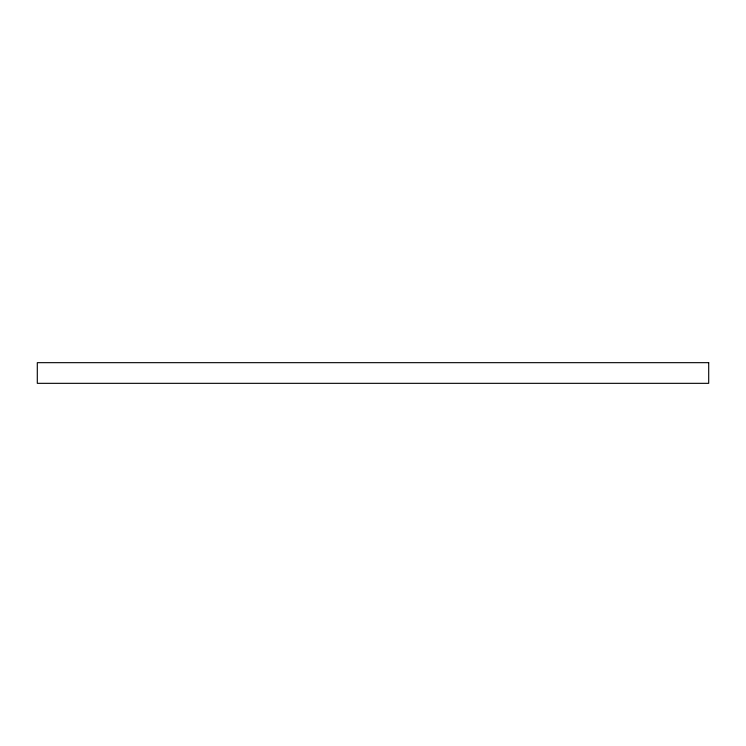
<?xml version="1.0" encoding="UTF-8"?>
<svg xmlns="http://www.w3.org/2000/svg" width="746" height="746" viewBox="0 0 746 746"><rect width="100%" height="100%" fill="white"/><g stroke="black" fill="none" stroke-linecap="round" stroke-linejoin="round"><path stroke-width="1.12" d="M708.7 362.668L37.3 362.668L37.3 383.332L708.7 383.332L708.7 362.668"/></g></svg>
